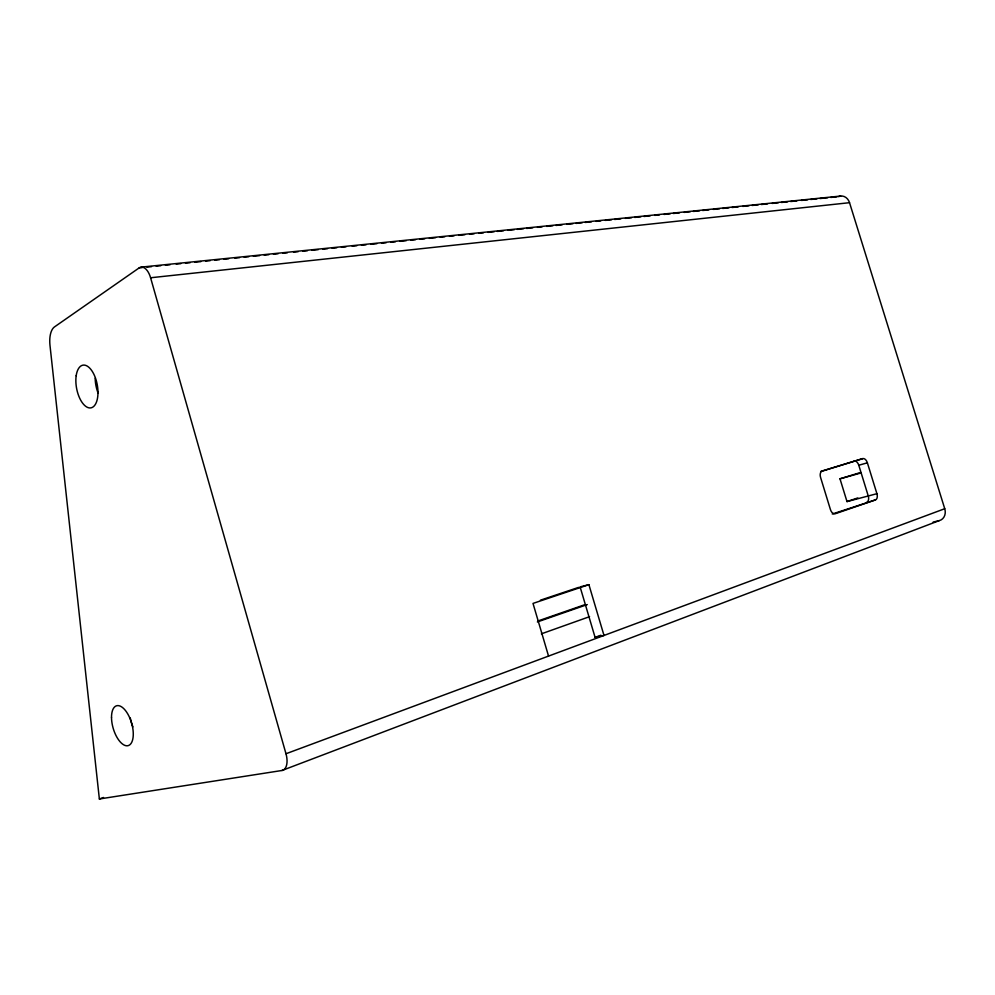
<?xml version="1.0" encoding="UTF-8"?>
<svg xmlns="http://www.w3.org/2000/svg" width="995" height="995" viewBox="0 0 995 995"><rect width="100%" height="100%" fill="white"/><g stroke="black" fill="none" stroke-linecap="round" stroke-linejoin="round"><path stroke-width="1.49" d="M142.248 267.593L139.151 267.904L54.339 327.019A20.957 9.9 79.9 0 0 49.961 345.128L99.363 798.985L281.971 770.491L939.18 520.646A10.323 8.756 63.5 0 0 944.74 508.719L849.531 202.694A10.224 8.557 89.6 0 0 838.499 196.649M281.971 770.491A15.945 8.37 71.8 0 0 285.988 753.75L944.74 508.719M595.085 637.372L604.002 635.457L588.903 584.662L580.097 586.888L595.085 637.372L600.88 635.22M99.363 798.985L103.542 797.48M541.379 633.84L589.562 616.664M537.947 620.979L584.873 604.674M537.362 621.95L587.286 604.574M832.28 514.017L875.513 499.876A5.41 3.172 73.7 0 0 876.918 493.694L867.379 462.812A5.398 3.172 73 0 0 862.777 458.608L820.788 471.381M875.513 499.876L835.253 513.743A5.485 3.321 73.9 0 1 830.415 509.502L820.589 477.476A5.473 3.321 73.1 0 1 822.181 471.145L862.777 458.608M860.551 472.488L839.991 478.819L846.994 501.579L857.802 497.923M540.409 600.196L578.63 587.386M588.903 584.662L533.009 603.418L548.543 656.091M854.183 461.071A5.361 3.172 73 0 1 858.784 465.25L867.379 462.812M839.991 478.819L861.148 472.923M846.994 501.579L876.918 493.694M933.136 522.089L939.18 520.646M139.151 267.904A15.709 8.072 81.3 0 1 150.593 277.767L849.531 202.694M141.153 267.12L840.675 196.052M146.874 267.12L151.501 266.648M156.14 266.175L160.767 265.702M165.406 265.23L170.033 264.757M176.202 264.123L180.841 263.65M185.468 263.19L190.107 262.717M194.734 262.245L200.903 261.61M205.542 261.138L210.169 260.665M214.808 260.192L219.435 259.72M224.062 259.247L228.701 258.775M234.87 258.153L239.509 257.68M244.136 257.207L248.762 256.735M253.402 256.262L259.571 255.64M264.21 255.168L268.837 254.695M273.463 254.222L278.102 253.75M282.729 253.277L287.356 252.805M293.537 252.17L298.164 251.698M302.803 251.225L307.43 250.765M312.057 250.292L318.238 249.658M322.865 249.185L327.504 248.713M332.131 248.24L336.758 247.767M341.397 247.295L346.024 246.822M352.205 246.2L356.832 245.728M361.459 245.255L366.098 244.782M370.725 244.31L376.906 243.675M381.533 243.215L386.159 242.743M390.799 242.27L395.425 241.797M400.065 241.325L406.234 240.69M410.86 240.218L415.5 239.745M420.126 239.273L424.765 238.8M429.392 238.34L435.561 237.706M440.2 237.233L444.827 236.76M449.466 236.288L454.093 235.815M458.72 235.342L464.901 234.72M469.528 234.248L474.167 233.775M478.794 233.303L483.421 232.83M488.06 232.357L494.229 231.723M497.313 231.412L503.495 230.79M508.122 230.318L514.303 229.683M517.388 229.372L523.569 228.738M526.654 228.427L532.822 227.793M537.462 227.32L542.088 226.848M546.715 226.375L552.897 225.753M555.981 225.442L562.163 224.808M566.789 224.335L572.971 223.701M576.055 223.39L582.224 222.768M585.321 222.445L591.49 221.823M596.117 221.35L600.756 220.878M605.383 220.405L611.564 219.771M614.649 219.46L620.818 218.825M625.457 218.365L631.626 217.731M634.723 217.42L640.892 216.786M643.976 216.475L650.158 215.84M654.785 215.368L659.424 214.895M664.051 214.422L670.22 213.801M673.317 213.49L679.486 212.855M684.125 212.383L690.294 211.748M693.378 211.437L699.56 210.816M702.644 210.492L708.826 209.87M713.452 209.398L719.621 208.763M722.718 208.452L728.887 207.818M731.972 207.507L738.153 206.873M742.78 206.4L748.961 205.778M752.046 205.467L758.227 204.833M761.312 204.522L767.481 203.888M772.12 203.415L778.289 202.793M781.373 202.47L787.555 201.848M790.639 201.525L796.821 200.903M801.448 200.43L807.629 199.796M810.714 199.485L816.883 198.863M819.979 198.54L827.691 197.756M830.775 197.445L836.957 196.811M858.784 465.25L868.262 495.97A5.373 3.172 73.7 0 1 866.844 502.127M150.593 277.767L285.988 753.75M98.07 392.988A21.529 10.584 79.4 0 1 95.172 378.249M132.907 726.885A20.572 9.676 73.6 0 1 130.283 718.004M111.515 717.37A20.758 9.577 73.7 0 0 127.882 745.703A20.758 9.577 73.7 0 0 127.795 714A20.758 9.577 73.7 0 0 111.515 717.37M76.18 375.749A21.728 10.485 79.3 0 0 89.985 407.95A21.728 10.485 79.3 0 0 94.587 375.812A21.728 10.485 79.3 0 0 76.18 375.749"/></g></svg>
